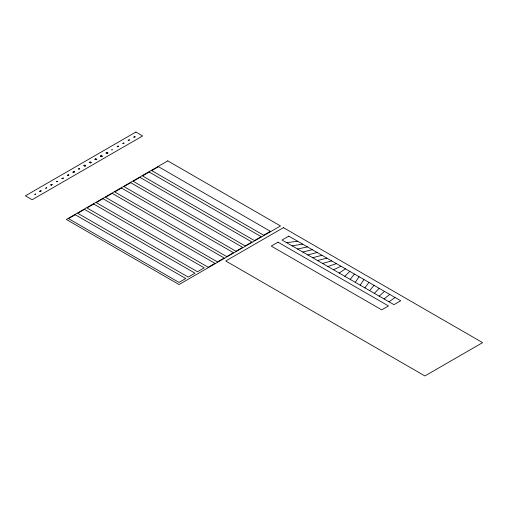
<?xml version="1.0" encoding="UTF-8"?>
<svg xmlns="http://www.w3.org/2000/svg" width="508" height="508" viewBox="0 0 508 508"><rect width="100%" height="100%" fill="white"/><g stroke="black" fill="none" stroke-linecap="round" stroke-linejoin="round"><path stroke-width="0.76" d="M41.192 191.014L40.265 191.205A0.667 0.381 0 0 0 39.808 191.218L40.392 191.573L39.637 191.205M52.229 184.645L51.302 184.829A0.667 0.381 0 0 0 50.844 184.842L51.429 185.198L50.673 184.836M102.419 156.229L101.644 156.343M360.166 285.153L363.931 279.521M355.302 282.346L359.086 276.72M364.896 287.884L368.91 282.397M79.616 168.745L79.07 168.802M350.196 279.4L354.394 274.015M369.614 290.608L374.015 285.337M62.065 178.429L62.643 178.378M67.589 175.241L68.167 175.19M374.383 293.364L379.197 288.334M79.038 168.599L79.616 168.535M344.811 276.288L349.847 271.386M62.624 178.594L62.084 178.632M68.18 175.381L67.615 175.451M379.222 296.158L384.448 291.363M384.105 298.977L389.738 294.418M34.95 194.551L34.735 194.202L35.541 193.954M96.158 159.76L95.942 159.41L96.749 159.163M111.754 149.701L112.287 149.689M389.026 301.815L395.04 297.478M339.204 273.05L345.389 268.815M112.243 149.936L111.773 149.917M84.671 165.151L83.699 165.71L84.931 165.094M90.202 161.957L89.224 162.522L90.507 161.931M95.752 158.788L94.78 159.353L96.063 158.763M101.263 155.588L100.292 156.153L101.524 155.531M40.526 190.741L41.192 190.9M51.562 184.372L52.229 184.525M106.89 152.464L105.918 153.029L107.15 152.406M46.584 187.782L45.606 188.347L46.838 187.725M100.857 156.42L101.613 156.781L101.054 156.458A0.667 0.381 0 0 1 101.46 156.42L101.644 156.426M101.746 155.956L102.419 156.108M63.284 178.289L63.411 178.219A0.699 0.4 0 0 0 63.221 178.079M68.809 175.101L68.929 175.031A0.699 0.4 0 0 0 68.745 174.892L67.38 175.304L68.243 175.508M74.454 171.914L73.692 171.52L74.257 171.85M118.637 146.399L117.875 146.012L118.44 146.336M135.192 136.843L134.436 136.455L135.001 136.779M107.759 152.965L106.782 153.524L108.013 152.908M62.7 178.708L61.862 178.473L63.227 178.079M96.793 159.499L96.317 159.544M35.554 194.304L35.109 194.335M128.581 139.96L129.705 139.96L128.829 139.967M123.063 143.148L124.187 143.148L123.311 143.154M333.515 269.767L340.938 266.243M327.908 266.529L336.398 263.627M134.061 137.09L134.017 137.109A2.184 1.264 0 0 0 133.731 137.217L133.598 137.135A2.223 1.283 0 0 1 133.845 137.039M117.519 146.647L117.424 146.679A2.184 1.264 0 0 0 117.177 146.774L117.037 146.691A2.223 1.283 0 0 1 117.284 146.602L118.485 146.425M117.373 146.577L117.996 146.418M322.542 263.43L331.718 260.921M74.301 171.933L73.285 172.174A2.184 1.264 0 0 0 72.993 172.282M307.835 254.946L317.094 252.476M74.212 171.952L73.133 172.098A2.223 1.283 0 0 0 72.854 172.206L72.993 172.282M312.661 257.727L321.977 255.295M317.487 260.515L326.879 258.127M134.36 137.008L134.76 136.919L134.22 136.931M302.819 252.044L312.274 249.695M297.555 249.003L307.461 246.92M292.087 245.853L302.597 244.107M57.296 181.4L56.534 181.47M57.328 181.312L57.448 181.292A2.388 1.378 0 0 0 57.652 181.254L56.801 181.756C55.372 181.185 58.191 181.35 56.915 181.445M78.93 169.075C79.108 167.621 80.378 169.52 78.346 169.012M286.518 242.634L297.669 241.262M90.602 162.522L91.103 162.465A2.388 1.378 0 0 0 91.313 162.427L90.462 162.928C89.097 162.344 91.986 162.496 90.576 162.858L90.195 162.636M84.938 165.811L85.604 165.729L84.665 165.83M68.364 174.898L67.964 175L68.269 175.12M62.846 178.086L62.744 178.308M51.181 184.734L51.537 184.849M40.145 191.11L40.5 191.224M128.48 140.519L128.067 140.316M122.949 143.701L122.568 143.523M135.871 132.048L25.4 195.828L32.163 199.733L142.634 135.947L135.871 132.048M84.512 165.748L84.798 166.345L85.782 165.614A2.388 1.378 0 0 1 85.579 165.652L84.531 165.748M167.773 160.877L66.319 219.45L179.045 284.531L280.499 225.958L167.773 160.877M75.286 214.732L68.523 218.637L178.994 282.416L185.757 278.511L75.286 214.732M84.525 209.398L77.762 213.303L188.233 277.082L194.996 273.177L84.525 209.398M93.77 204.057L87.008 207.963L197.479 271.742L204.241 267.837L93.77 204.057M103.01 198.723L96.247 202.629L208.185 267.252L214.947 263.347L103.01 198.723M112.255 193.383L105.493 197.288L217.43 261.918L224.193 258.013L112.255 193.383M121.501 188.049L114.732 191.954L226.676 256.578L233.439 252.673L121.501 188.049M130.746 182.709L123.977 186.614L235.915 251.244L242.678 247.339L130.746 182.709M139.986 177.375L133.223 181.28L245.161 245.904L251.924 241.999L139.986 177.375M149.231 172.034L142.462 175.939L254.4 240.57L261.169 236.665L149.231 172.034M158.471 166.7L151.708 170.605L263.646 235.229L270.408 231.324L158.471 166.7M283.439 227.654L225.736 260.972L424.898 375.952L482.6 342.64L283.439 227.654M278.016 242.183L271.253 246.088L381.724 309.867L388.487 305.962L278.016 242.183M288.792 236.137L282.029 240.043L393.96 304.667L400.729 300.761L288.792 236.137"/></g></svg>
